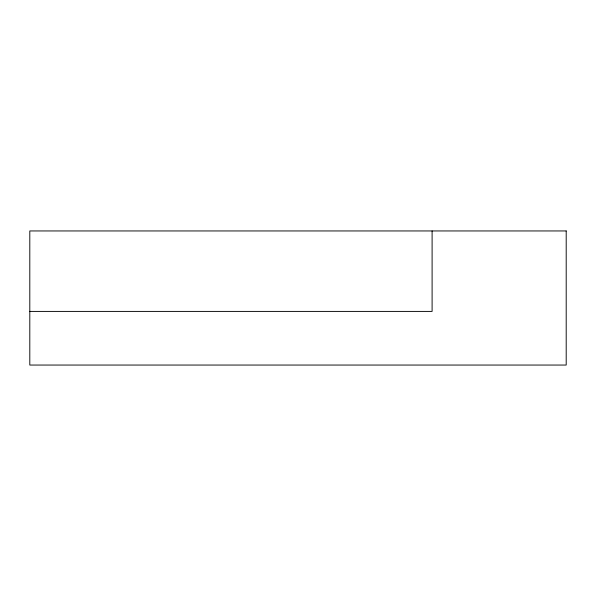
<?xml version="1.0" encoding="UTF-8"?>
<svg xmlns="http://www.w3.org/2000/svg" width="596" height="596" viewBox="0 0 596 596"><rect width="100%" height="100%" fill="white"/><g stroke="black" fill="none" stroke-linecap="round" stroke-linejoin="round"><path stroke-width="0.89" d="M29.8 311.41L432.1 311.41L432.1 230.95M566.2 230.95L29.8 230.95L29.8 365.05L566.2 365.05L566.2 230.95"/></g></svg>
